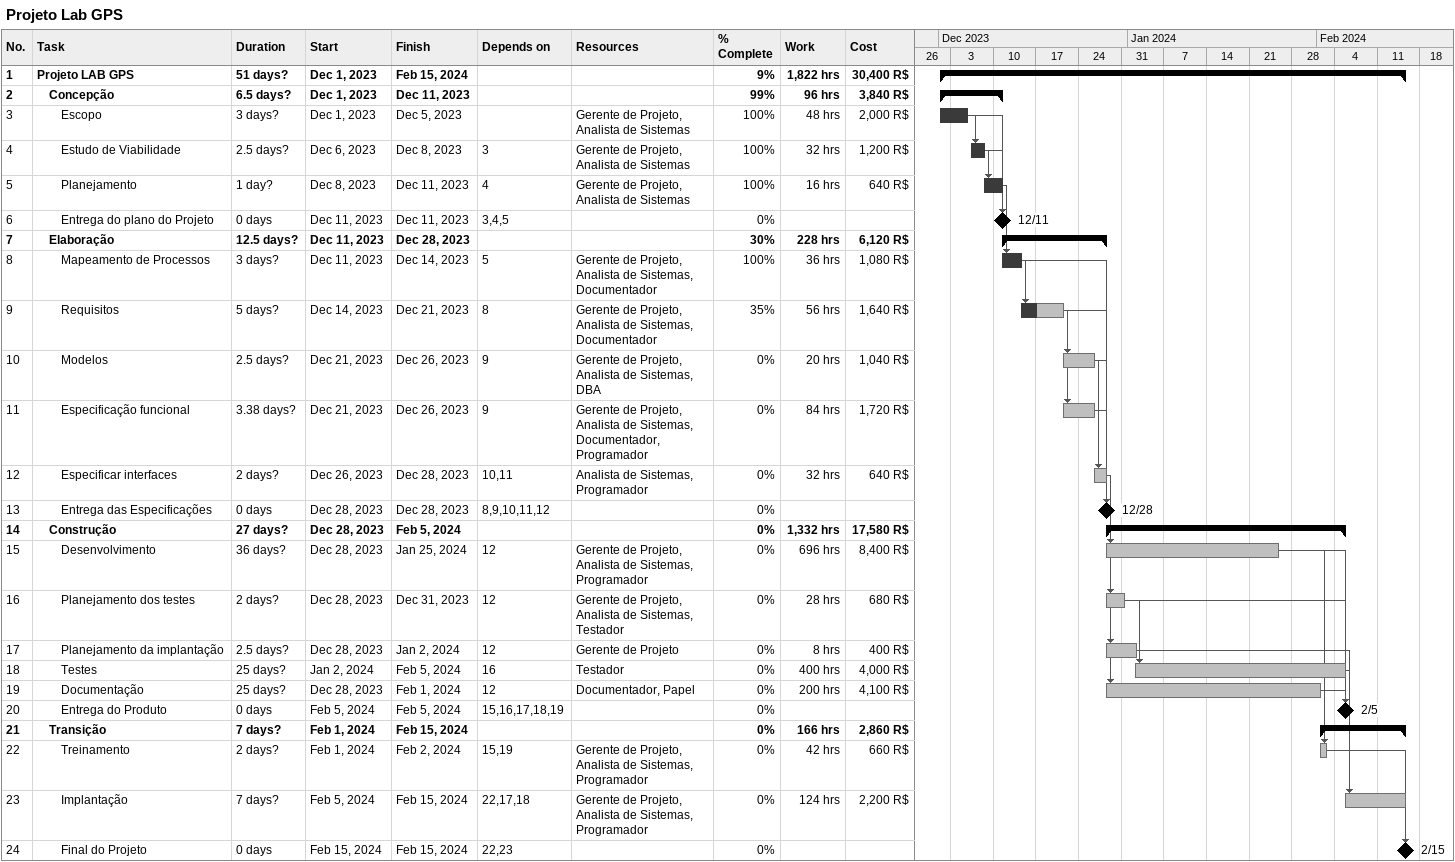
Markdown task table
Projeto Lab GPS

| ID | Level | Task | Duration | Start | Finish | Predecessors | Resources | % complete | Work (h) | Cost (R$) |
|---|---|---|---|---|---|---|---|---|---|---|
| 1 | 1 | **Projeto LAB GPS** | 51d? | 2023-12-01 | 2024-02-15 |  |  | 9 | 1822 | 30400 |
| 2 | 2 | **Concepção** | 6.5d? | 2023-12-01 | 2023-12-11 |  |  | 99 | 96 | 3840 |
| 3 | 3 | Escopo | 3d? | 2023-12-01 | 2023-12-05 |  | Gerente de Projeto, Analista de Sistemas | 100 | 48 | 2000 |
| 4 | 3 | Estudo de Viabilidade | 2.5d? | 2023-12-06 | 2023-12-08 | 3 | Gerente de Projeto, Analista de Sistemas | 100 | 32 | 1200 |
| 5 | 3 | Planejamento | 1d? | 2023-12-08 | 2023-12-11 | 4 | Gerente de Projeto, Analista de Sistemas | 100 | 16 | 640 |
| 6 | 3 | Entrega do plano do Projeto | 0d | 2023-12-11 | 2023-12-11 | 3, 4, 5 |  | 0 |  |  |
| 7 | 2 | **Elaboração** | 12.5d? | 2023-12-11 | 2023-12-28 |  |  | 30 | 228 | 6120 |
| 8 | 3 | Mapeamento de Processos | 3d? | 2023-12-11 | 2023-12-14 | 5 | Gerente de Projeto, Analista de Sistemas, Documentador | 100 | 36 | 1080 |
| 9 | 3 | Requisitos | 5d? | 2023-12-14 | 2023-12-21 | 8 | Gerente de Projeto, Analista de Sistemas, Documentador | 35 | 56 | 1640 |
| 10 | 3 | Modelos | 2.5d? | 2023-12-21 | 2023-12-26 | 9 | Gerente de Projeto, Analista de Sistemas, DBA | 0 | 20 | 1040 |
| 11 | 3 | Especificação funcional | 3.38d? | 2023-12-21 | 2023-12-26 | 9 | Gerente de Projeto, Analista de Sistemas, Documentador, Programador | 0 | 84 | 1720 |
| 12 | 3 | Especificar interfaces | 2d? | 2023-12-26 | 2023-12-28 | 10, 11 | Analista de Sistemas, Programador | 0 | 32 | 640 |
| 13 | 3 | Entrega das Especificações | 0d | 2023-12-28 | 2023-12-28 | 8, 9, 10, 11, 12 |  | 0 |  |  |
| 14 | 2 | **Construção** | 27d? | 2023-12-28 | 2024-02-05 |  |  | 0 | 1332 | 17580 |
| 15 | 3 | Desenvolvimento | 36d? | 2023-12-28 | 2024-01-25 | 12 | Gerente de Projeto, Analista de Sistemas, Programador | 0 | 696 | 8400 |
| 16 | 3 | Planejamento dos testes | 2d? | 2023-12-28 | 2023-12-31 | 12 | Gerente de Projeto, Analista de Sistemas, Testador | 0 | 28 | 680 |
| 17 | 3 | Planejamento da implantação | 2.5d? | 2023-12-28 | 2024-01-02 | 12 | Gerente de Projeto | 0 | 8 | 400 |
| 18 | 3 | Testes | 25d? | 2024-01-02 | 2024-02-05 | 16 | Testador | 0 | 400 | 4000 |
| 19 | 3 | Documentação | 25d? | 2023-12-28 | 2024-02-01 | 12 | Documentador, Papel | 0 | 200 | 4100 |
| 20 | 3 | Entrega do Produto | 0d | 2024-02-05 | 2024-02-05 | 15, 16, 17, 18, 19 |  | 0 |  |  |
| 21 | 2 | **Transição** | 7d? | 2024-02-01 | 2024-02-15 |  |  | 0 | 166 | 2860 |
| 22 | 3 | Treinamento | 2d? | 2024-02-01 | 2024-02-02 | 15, 19 | Gerente de Projeto, Analista de Sistemas, Programador | 0 | 42 | 660 |
| 23 | 3 | Implantação | 7d? | 2024-02-05 | 2024-02-15 | 22, 17, 18 | Gerente de Projeto, Analista de Sistemas, Programador | 0 | 124 | 2200 |
| 24 | 3 | Final do Projeto | 0d | 2024-02-15 | 2024-02-15 | 22, 23 |  | 0 |  |  |
